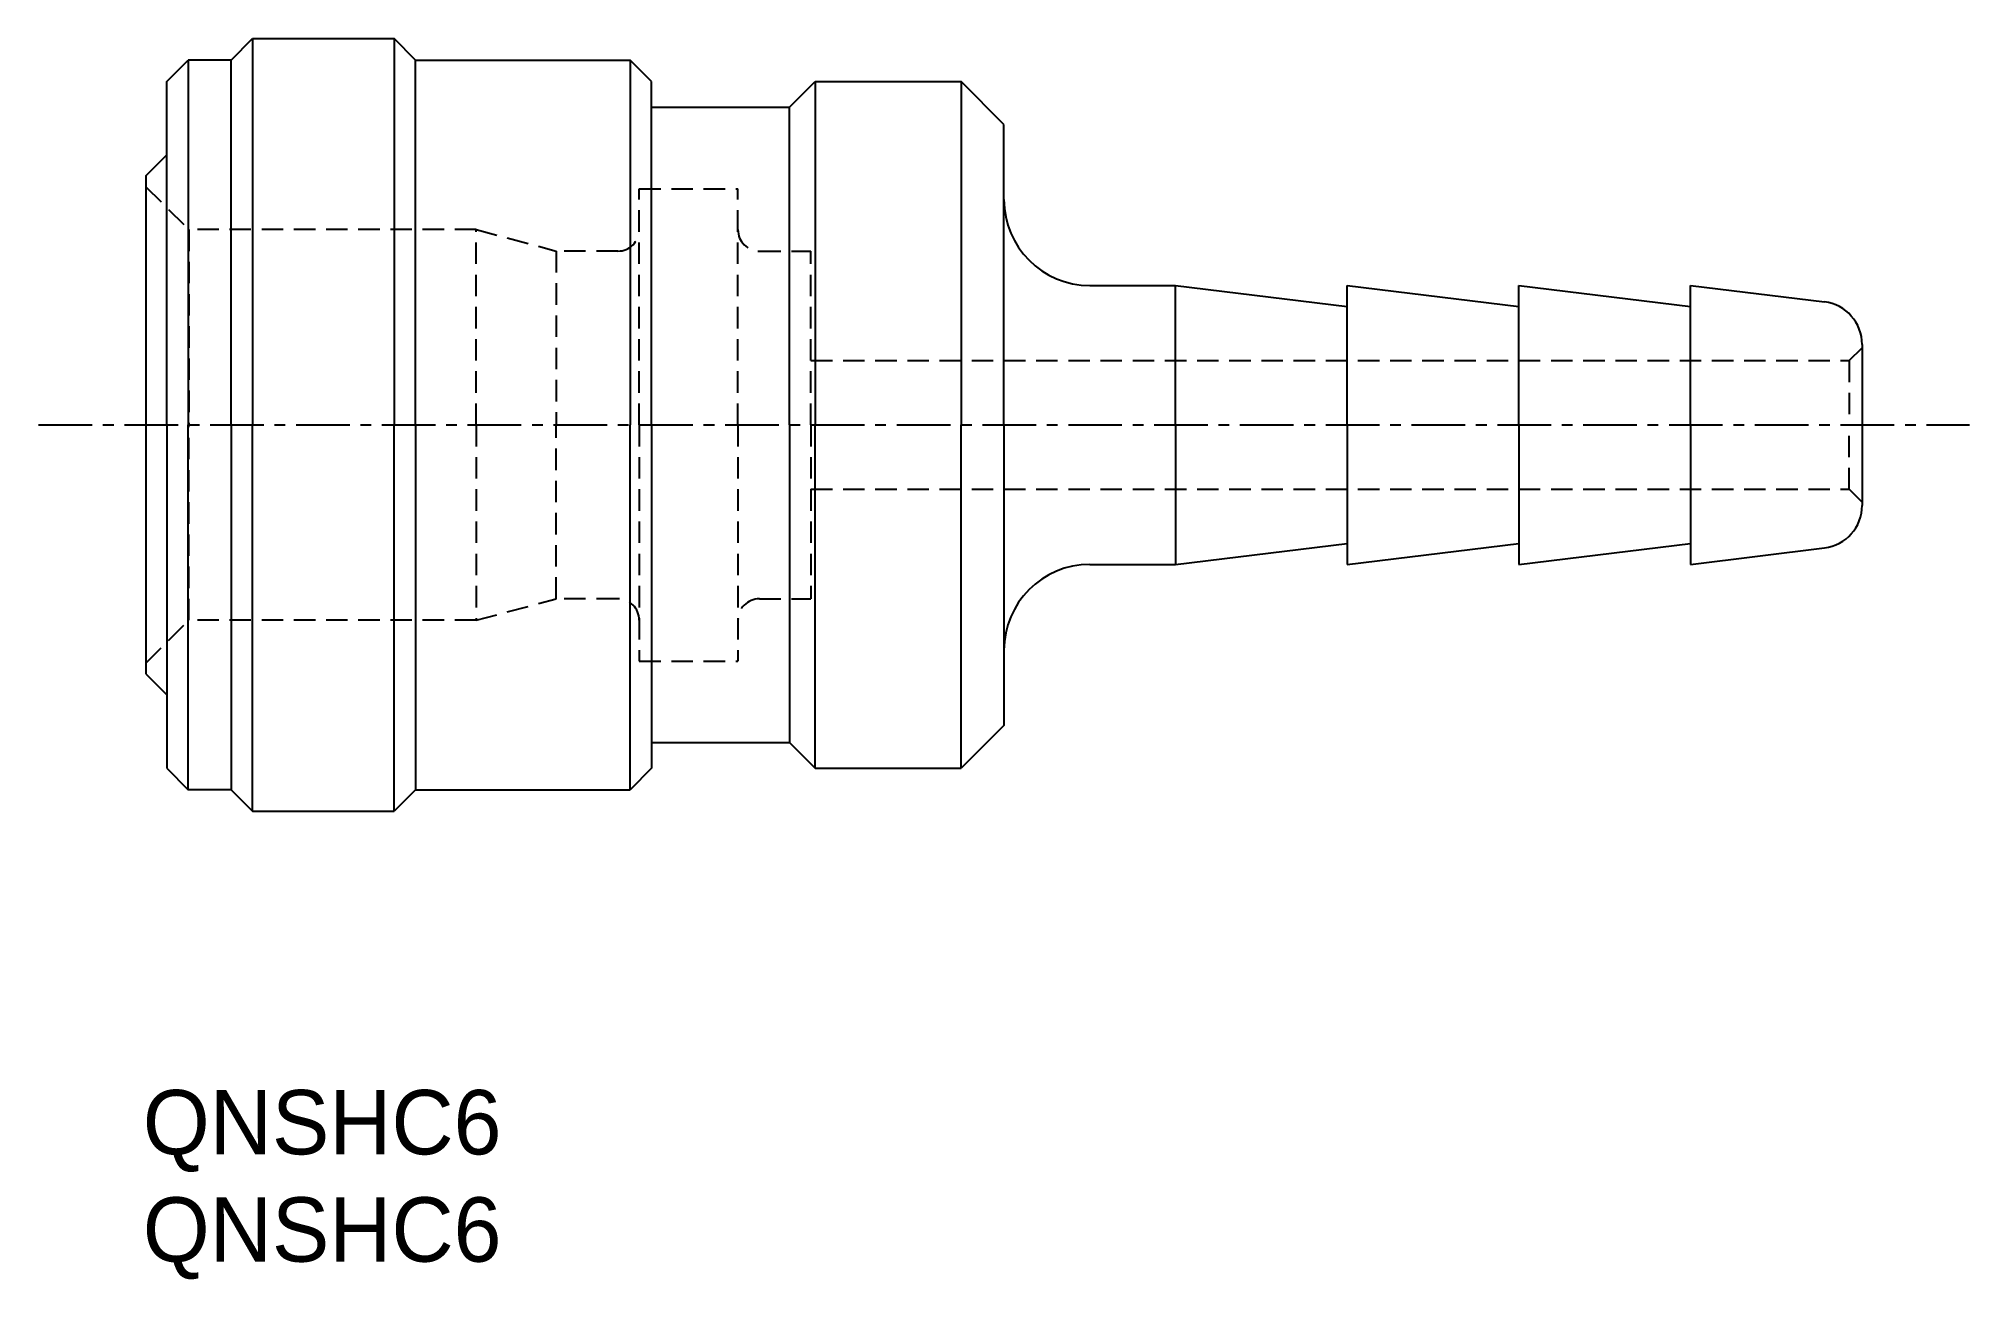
# Model space of a CAD drawing. Extents: x 161.1 to 206.1, y 211.9 to 240.8.
import ezdxf

# ---------------------------------------------------------------- set-up
doc = ezdxf.new("R2010")
doc.units = 0
doc.linetypes.add('CENTER', pattern=[2, 1.25, -0.25, 0.25, -0.25])
doc.linetypes.add('DASHED', pattern=[0.75, 0.5, -0.25])
doc.layers.get('0').update_dxf_attribs({"linetype": 'CONTINUOUS'})
doc.layers.add('CENTER', color=1, linetype='CENTER')

msp = doc.modelspace()

# ---------------------------------------------------------------- linework, layer by layer
for p, q in [((165.627, 240.346), (166.127, 240.846)), ((166.127, 240.846), (169.427, 240.846)), ((166.127, 240.846), (166.127, 231.846)), ((169.927, 240.346), (169.427, 240.846)), ((169.427, 240.846), (169.427, 231.846)), ((164.127, 239.846), (164.627, 240.346)), ((165.627, 240.346), (164.627, 240.346)), ((164.627, 240.346), (164.627, 231.846)), ((165.627, 231.846), (165.627, 240.346)), ((169.927, 240.346), (174.927, 240.346)), ((169.927, 231.846), (169.927, 240.346)), ((175.427, 239.846), (174.927, 240.346)), ((174.927, 240.346), (174.927, 231.846)), ((164.127, 238.133), (164.127, 239.846)), ((164.127, 231.846), (164.127, 239.846)), ((175.427, 239.246), (175.427, 239.846)), ((175.427, 231.846), (175.427, 239.846)), ((178.64, 239.246), (179.24, 239.846)), ((179.24, 239.846), (182.64, 239.846)), ((179.24, 239.846), (179.24, 231.846)), ((183.64, 238.846), (182.64, 239.846)), ((182.64, 239.846), (182.64, 231.846)), ((175.427, 239.246), (178.64, 239.246)), ((178.64, 231.846), (178.64, 239.246)), ((183.64, 237.096), (183.64, 238.846)), ((183.64, 231.846), (183.64, 238.846)), ((163.64, 237.646), (164.14, 238.146)), ((163.64, 237.646), (163.64, 231.846)), ((185.64, 235.096), (187.64, 235.096)), ((187.64, 235.096), (191.64, 234.605)), ((187.64, 231.846), (187.64, 235.096)), ((191.64, 235.096), (195.64, 234.605)), ((191.64, 234.605), (191.64, 235.096)), ((191.64, 231.846), (191.64, 235.096)), ((195.64, 235.096), (199.64, 234.605)), ((195.64, 234.605), (195.64, 235.096)), ((195.64, 231.846), (195.64, 235.096)), ((199.64, 235.096), (202.762, 234.713)), ((199.64, 234.605), (199.64, 235.096)), ((199.64, 231.846), (199.64, 235.096)), ((203.64, 233.72), (203.64, 231.846)), ((163.64, 231.846), (163.64, 226.046)), ((164.127, 231.846), (164.127, 223.846)), ((164.627, 223.346), (164.627, 231.846)), ((165.627, 231.846), (165.627, 223.346)), ((166.127, 222.846), (166.127, 231.846)), ((169.427, 222.846), (169.427, 231.846)), ((169.927, 231.846), (169.927, 223.346)), ((174.927, 223.346), (174.927, 231.846)), ((175.427, 231.846), (175.427, 223.846)), ((178.64, 231.846), (178.64, 224.446)), ((179.24, 223.846), (179.24, 231.846)), ((182.64, 223.846), (182.64, 231.846)), ((183.64, 231.846), (183.64, 224.846)), ((187.64, 231.846), (187.64, 228.596)), ((191.64, 231.846), (191.64, 228.596)), ((195.64, 231.846), (195.64, 228.596)), ((199.64, 231.846), (199.64, 228.596)), ((203.64, 231.846), (203.64, 229.972)), ((187.64, 228.596), (191.64, 229.087)), ((191.64, 228.596), (195.64, 229.087)), ((195.64, 228.596), (199.64, 229.087)), ((199.64, 228.596), (202.762, 228.98)), ((185.64, 228.596), (187.64, 228.596)), ((163.64, 226.046), (164.127, 225.56)), ((183.64, 224.846), (182.64, 223.846)), ((175.427, 224.446), (178.64, 224.446)), ((178.64, 224.446), (179.24, 223.846)), ((164.127, 223.846), (164.627, 223.346)), ((175.427, 223.846), (174.927, 223.346)), ((179.24, 223.846), (182.64, 223.846)), ((165.627, 223.346), (164.627, 223.346)), ((165.627, 223.346), (166.127, 222.846)), ((169.927, 223.346), (169.427, 222.846)), ((169.927, 223.346), (174.927, 223.346)), ((166.127, 222.846), (169.427, 222.846))]:
    msp.add_line(p, q)
at = {"color": 3, "linetype": 'DASHED'}
for p, q in [((163.64, 237.396), (164.64, 236.396)), ((175.14, 231.846), (175.14, 237.346)), ((175.14, 237.346), (177.44, 237.346)), ((177.44, 231.846), (177.44, 237.346)), ((164.64, 236.396), (164.64, 231.846)), ((171.34, 236.396), (164.64, 236.396)), ((171.34, 231.846), (171.34, 236.396)), ((171.34, 236.396), (173.206, 235.896)), ((173.206, 235.896), (173.206, 231.846)), ((174.64, 235.896), (173.206, 235.896)), ((177.94, 235.896), (179.14, 235.896)), ((179.14, 231.846), (179.14, 235.896)), ((203.34, 233.346), (203.64, 233.646)), ((179.14, 233.346), (203.34, 233.346)), ((203.34, 233.346), (203.34, 231.846)), ((164.64, 227.296), (164.64, 231.846)), ((171.34, 231.846), (171.34, 227.296)), ((173.206, 227.796), (173.206, 231.846)), ((175.14, 231.846), (175.14, 226.346)), ((177.44, 231.846), (177.44, 226.346)), ((179.14, 231.846), (179.14, 227.796)), ((203.34, 230.346), (203.34, 231.846)), ((179.14, 230.346), (203.34, 230.346)), ((203.34, 230.346), (203.64, 230.046)), ((171.34, 227.296), (173.206, 227.796)), ((174.64, 227.796), (173.206, 227.796)), ((177.94, 227.796), (179.14, 227.796)), ((163.64, 226.296), (164.64, 227.296)), ((171.34, 227.296), (164.64, 227.296)), ((175.14, 226.346), (177.44, 226.346))]:
    msp.add_line(p, q, dxfattribs=at)
for centre, radius, start, end in [((185.64, 237.096), 2, 180, 270), ((202.64, 233.72), 1, 0, 83), ((202.64, 229.972), 1, 277, 0), ((185.64, 226.596), 2, 90, 180)]:
    msp.add_arc(centre, radius, start, end)
for centre, start, end in [((174.64, 236.396), 270, 0), ((177.94, 236.396), 180, 270), ((174.64, 227.296), 0, 90), ((177.94, 227.296), 90, 180)]:
    msp.add_arc(centre, 0.5, start, end, dxfattribs=at)
at = {"layer": 'CENTER', "color": 1, "linetype": 'CENTER'}
msp.add_line((161.14, 231.846), (206.14, 231.846), dxfattribs=at)

# ---------------------------------------------------------------- texts
for p in [(163.569, 214.852), (163.569, 212.352)]:
    msp.add_text('QNSHC6', height=1.5).set_placement(p)

doc.saveas('drawing.dxf')
